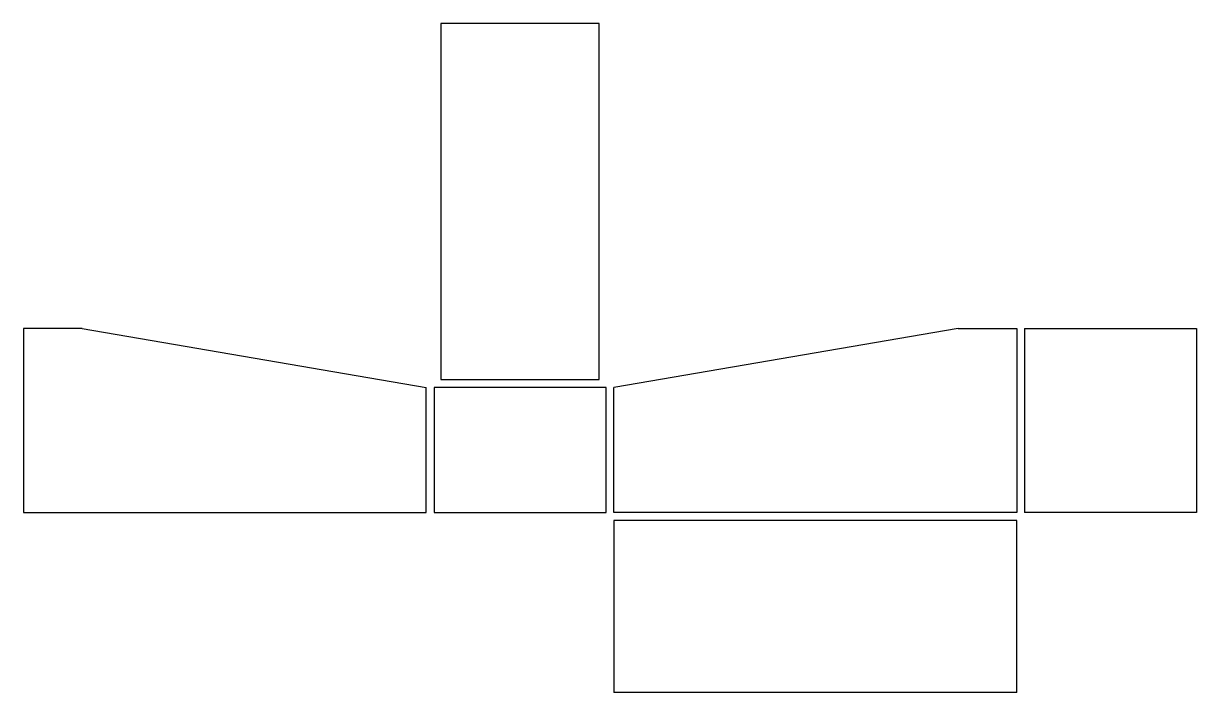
# Model space of a CAD drawing. Header units: millimetres. Extents: x -64 to 86, y -23 to 62.
import ezdxf

# ---------------------------------------------------------------- set-up
doc = ezdxf.new("R2010")
doc.units = ezdxf.units.MM
doc.layers.add('CAD', color=7, linetype='Continuous')

msp = doc.modelspace()

# ---------------------------------------------------------------- linework, layer by layer
at = {"layer": 'CAD', "linetype": 'Continuous'}
for p, q in [((10.125, 62.5), (-10.125, 62.5)), ((-10.125, 62.5), (-10.125, 17)), ((10.125, 17), (10.125, 62.5)), ((-56, 23.5), (-63.5, 23.5)), ((-63.5, 23.5), (-63.5, 0)), ((-56, 23.5), (-12, 16)), ((56, 23.5), (12, 16)), ((56, 23.5), (63.5, 23.5)), ((63.5, 23.5), (63.5, 0)), ((64.5, 23.5), (64.5, 0)), ((64.5, 23.5), (86.5, 23.5)), ((86.5, 23.5), (86.5, 0)), ((-10.125, 17), (10.125, 17)), ((-12, 0), (-12, 16)), ((11, 16), (-11, 16)), ((-11, 16), (-11, 0)), ((11, 0), (11, 16)), ((12, 0), (12, 16)), ((-63.5, 0), (-12, 0)), ((-11, 0), (11, 0)), ((63.5, 0), (12, 0)), ((86.5, 0), (64.5, 0)), ((63.5, -1), (12, -1)), ((12, -1), (12, -23)), ((63.5, -23), (63.5, -1)), ((63.5, -23), (12, -23))]:
    msp.add_line(p, q, dxfattribs=at)

doc.saveas('drawing.dxf')
